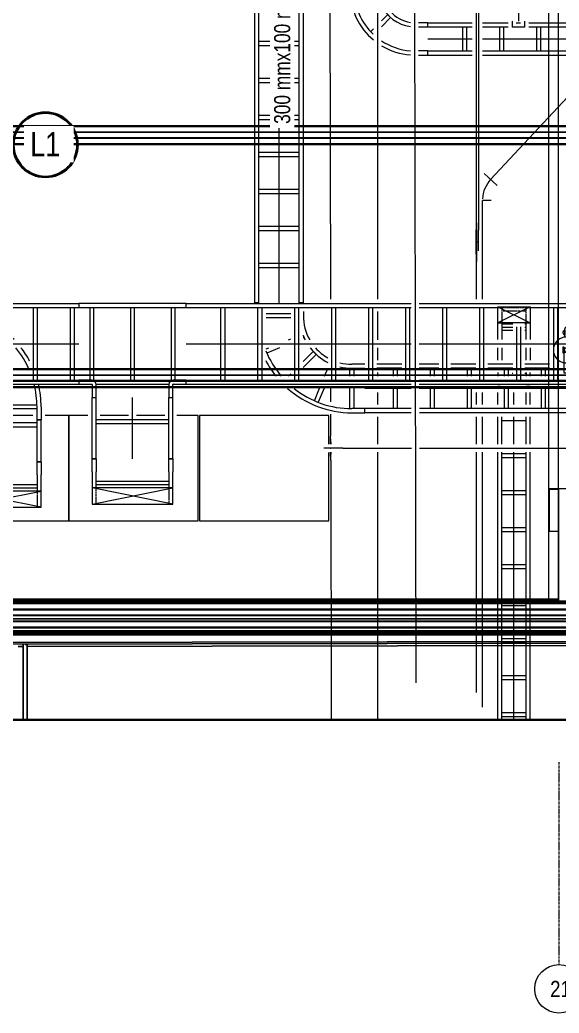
# Model space of a CAD drawing. Header units: centimetres. Extents: x -1906 to 5208, y -261 to 2955.
# Drawn here: x -1274 to -941, y 27 to 641 of the extents above; entities that cross this region are included whole.
import ezdxf

# ---------------------------------------------------------------- set-up
doc = ezdxf.new("R2010")
doc.units = ezdxf.units.CM
for name, pattern in [('_Overhead', [0.47625, 0.3175, -0.15875]), ('_Overhead_2_', [0.47625, 0.3175, -0.15875]), ('Grid Line', [2.2225, 1.27, -0.3175, 0.3175, -0.3175]), ('Hidden', [0.714375, 0.47625, -0.238125])]:
    doc.linetypes.add(name, pattern=pattern)
for name, color, linetype, lineweight in [('A-DETL-GENF', 7, 'Continuous', 18), ('A-DETL-HDLN', 7, 'Hidden', 18), ('A-DETL-MEDM', 7, 'Continuous', 35), ('A-FLOR', 7, 'Continuous', 18), ('A-WALL', 7, 'Continuous', 18), ('E-CABL-TRAY', 7, 'Continuous', 18), ('E-CABL-TRAY-CNTR', 7, 'Continuous', 18), ('E-CABL-TRAY-IDEN', 7, 'Continuous', 9), ('E-ELEC-EQPM', 7, 'Continuous', 18), ('E-LITE-EQPM', 7, 'Continuous', 18), ('E-LITE-EQPM-IDEN', 7, 'Continuous', 18), ('P-PIPE', 7, 'Continuous', 18), ('Q-SPCQ', 7, 'Continuous', 18), ('S-BEAM', 7, 'Continuous', 18), ('S-COLS', 7, 'Continuous', 18), ('S-GRID', 7, 'Continuous', 9), ('S-GRID-IDEN', 7, 'Continuous', 9)]:
    doc.layers.add(name, color=color, linetype=linetype, lineweight=lineweight)
doc.layers.add('E-CABL-TRAY-ANNO', color=7, linetype='Continuous', lineweight=18, true_color=0x007f00)
doc.styles.add('Arial', font='arial.ttf', dxfattribs={"width": 0.8, "height": 15})
doc.styles.add('Century Gothic', font='GOTHIC.TTF', dxfattribs={"width": 0.8, "height": 10})
doc.styles.add('Saira Condensed', font='SairaCondensed-Regular.ttf', dxfattribs={"height": 10})

# ---------------------------------------------------------------- blocks, each defined once
blk = doc.blocks.new('Costanera Perfil Z - Parametrizado - h_22cm-1722626-N01 - Planta trazado tuberias refrig exist_ - detalle 1')
at = {"layer": 'S-BEAM', "color": 254, "true_color": 0xcccccc}
for p, q in [((-5.84, 2399.57), (-5.84, 785.67)), ((-5.54, 2399.57), (-5.54, 785.67)), ((-5.5, 785.67), (-5.5, 2399.57)), ((-5.26, 2399.57), (-5.26, 785.67)), ((-2.01, 2399.57), (-2.01, 785.67)), ((-1.67, 2399.57), (-1.67, 785.67)), ((1.67, 2399.57), (1.67, 785.67)), ((2.01, 2399.57), (2.01, 785.67)), ((5.26, 2399.57), (5.26, 785.67)), ((5.5, 2399.57), (5.5, 785.67)), ((5.54, 2399.57), (5.54, 785.67)), ((5.84, 2399.57), (5.84, 785.67))]:
    blk.add_line(p, q, dxfattribs=at)
blk = doc.blocks.new('Costanera Perfil Z - Parametrizado - h_22cm-V6-N01 - Planta trazado tuberias refrig exist_ - detalle 1')
at = {"layer": 'S-BEAM', "color": 254, "true_color": 0xcccccc}
for p, q in [((-5.84, 2399.57), (-5.84, 785.67)), ((-5.54, 2399.57), (-5.54, 785.67)), ((-5.5, 785.67), (-5.5, 2399.57)), ((-5.26, 2399.57), (-5.26, 785.67)), ((1.67, 2399.57), (1.67, 785.67)), ((2.01, 2399.57), (2.01, 785.67)), ((-2.01, 1598.58), (-2.01, 1586.08)), ((-1.67, 1598.58), (-1.67, 1586.08)), ((5.26, 1598.58), (5.26, 1586.08)), ((5.5, 1598.58), (5.5, 1586.08)), ((5.54, 1598.58), (5.54, 1586.08)), ((5.84, 1598.58), (5.84, 1586.08)), ((-2.01, 1586.08), (-2.01, 792.31)), ((-1.67, 1586.08), (-1.67, 792.31)), ((5.26, 1586.08), (5.26, 792.31)), ((5.5, 1586.08), (5.5, 792.31)), ((5.54, 1586.08), (5.54, 792.31)), ((5.84, 1586.08), (5.84, 792.31))]:
    blk.add_line(p, q, dxfattribs=at)
blk = doc.blocks.new('Costanera Perfil Z - Parametrizado - h_22cm-1725872-N01 - Planta trazado tuberias refrig exist_ - detalle 1')
at = {"layer": 'S-BEAM', "color": 254, "true_color": 0xcccccc}
for p, q in [((-10.75, -2410.56), (-10.75, -776.69)), ((-10.75, -776.69), (-10.75, -2410.56)), ((-10.45, -776.69), (-10.45, -2410.56)), ((-10.45, -776.69), (-10.45, -2410.56)), ((-8.8, -776.69), (-8.8, -2410.56)), ((-8.8, -776.69), (-8.8, -2410.56)), ((8.8, -776.69), (8.8, -2409.93)), ((8.8, -776.69), (8.8, -2409.93)), ((10.45, -783.32), (10.45, -1577.09)), ((10.45, -783.32), (10.45, -1577.09)), ((10.75, -783.32), (10.75, -1577.09)), ((10.75, -783.32), (10.75, -1577.09)), ((10.45, -1577.09), (10.45, -1582.99)), ((10.45, -1577.09), (10.45, -1582.99)), ((10.45, -1582.99), (10.45, -1583.38)), ((10.45, -1582.99), (10.45, -1583.38)), ((10.75, -1577.09), (10.75, -1582.99)), ((10.75, -1577.09), (10.75, -1582.99)), ((10.75, -1582.99), (10.75, -1583.38)), ((10.75, -1582.99), (10.75, -1583.38))]:
    blk.add_line(p, q, dxfattribs=at)
blk = doc.blocks.new('Costanera Perfil Z - Parametrizado - h_22cm-1725829-N01 - Planta trazado tuberias refrig exist_ - detalle 1')
at = {"layer": 'S-BEAM', "color": 254, "true_color": 0xcccccc}
for p, q in [((-10.75, -2411.39), (-10.75, -775.86)), ((-10.75, -775.86), (-10.75, -2411.39)), ((-10.45, -775.86), (-10.45, -2409.73)), ((-10.45, -775.86), (-10.45, -2409.73)), ((-8.8, -775.86), (-8.8, -2409.73)), ((-8.8, -775.86), (-8.8, -2409.73)), ((8.8, -775.86), (8.8, -2389.56)), ((8.8, -775.86), (8.8, -2389.56)), ((10.45, -782.5), (10.45, -1576.26)), ((10.45, -782.5), (10.45, -1576.26)), ((10.75, -782.5), (10.75, -1576.26)), ((10.75, -782.5), (10.75, -1576.26)), ((10.45, -1576.26), (10.45, -1582.16)), ((10.45, -1576.26), (10.45, -1582.16)), ((10.75, -1576.26), (10.75, -1582.16)), ((10.75, -1576.26), (10.75, -1582.16)), ((10.45, -1582.16), (10.45, -1582.55)), ((10.45, -1582.16), (10.45, -1582.55)), ((10.75, -1582.16), (10.75, -1582.55)), ((10.75, -1582.16), (10.75, -1582.55))]:
    blk.add_line(p, q, dxfattribs=at)
blk = doc.blocks.new('Costanera Perfil Z - Parametrizado - h_22cm-1725795-N01 - Planta trazado tuberias refrig exist_ - detalle 1')
at = {"layer": 'S-BEAM', "color": 254, "true_color": 0xcccccc}
for p, q in [((-10.75, -2410.98), (-10.75, -776.28)), ((-10.75, -776.28), (-10.75, -2410.98)), ((-10.45, -776.28), (-10.45, -2410.98)), ((-10.45, -776.28), (-10.45, -2410.98)), ((-8.8, -776.28), (-8.8, -2410.15)), ((-8.8, -776.28), (-8.8, -2410.15)), ((8.8, -776.28), (8.8, -2389.97)), ((8.8, -776.28), (8.8, -2389.97)), ((10.45, -782.91), (10.45, -1576.68)), ((10.45, -782.91), (10.45, -1576.68)), ((10.75, -782.91), (10.75, -1576.68)), ((10.75, -782.91), (10.75, -1576.68)), ((10.45, -1576.68), (10.45, -1582.57)), ((10.45, -1576.68), (10.45, -1582.57)), ((10.75, -1576.68), (10.75, -1582.57)), ((10.75, -1576.68), (10.75, -1582.57)), ((10.45, -1582.57), (10.45, -1582.97)), ((10.45, -1582.57), (10.45, -1582.97)), ((10.75, -1582.57), (10.75, -1582.97)), ((10.75, -1582.57), (10.75, -1582.97))]:
    blk.add_line(p, q, dxfattribs=at)
blk = doc.blocks.new('Costanera Perfil Z - Parametrizado - h_22cm-1726051-N01 - Planta trazado tuberias refrig exist_ - detalle 1')
at = {"layer": 'S-BEAM', "color": 254, "true_color": 0xcccccc}
for p, q in [((-10.75, -836.16), (-10.75, 798.54)), ((-10.75, 798.54), (-10.75, -836.16)), ((-10.45, 798.54), (-10.45, -836.16)), ((-10.45, 798.54), (-10.45, -836.16)), ((-8.8, 798.54), (-8.8, -835.34)), ((-8.8, 798.54), (-8.8, -835.34)), ((8.8, 798.54), (8.8, -28.38)), ((8.8, 798.54), (8.8, -28.38)), ((10.45, 791.9), (10.45, -1.87)), ((10.45, 791.9), (10.45, -1.87)), ((10.75, 791.9), (10.75, -1.87)), ((10.75, 791.9), (10.75, -1.87)), ((10.45, -1.87), (10.45, -7.76)), ((10.45, -1.87), (10.45, -7.76)), ((10.75, -1.87), (10.75, -7.76)), ((10.75, -1.87), (10.75, -7.76)), ((10.45, -7.76), (10.45, -8.16)), ((10.45, -7.76), (10.45, -8.16)), ((10.75, -7.76), (10.75, -8.16)), ((10.75, -7.76), (10.75, -8.16))]:
    blk.add_line(p, q, dxfattribs=at)
blk = doc.blocks.new('Costanera Perfil Z - Parametrizado - h_22cm-V14-N01 - Planta trazado tuberias refrig exist_ - detalle 1')
at = {"layer": 'S-BEAM', "color": 254, "true_color": 0xcccccc}
for p, q in [((-10.75, -836.16), (-10.75, 798.54)), ((-10.75, 798.54), (-10.75, -836.16)), ((-10.45, 798.54), (-10.45, -836.16)), ((-10.45, 798.54), (-10.45, -836.16)), ((-8.8, 798.54), (-8.8, -835.34)), ((-8.8, 798.54), (-8.8, -835.34)), ((8.8, 798.54), (8.8, -28.38)), ((8.8, 798.54), (8.8, -28.38)), ((10.45, 791.9), (10.45, -1.87)), ((10.45, 791.9), (10.45, -1.87)), ((10.75, 791.9), (10.75, -1.87)), ((10.75, 791.9), (10.75, -1.87)), ((10.45, -1.87), (10.45, -7.76)), ((10.45, -1.87), (10.45, -7.76)), ((10.75, -1.87), (10.75, -7.76)), ((10.75, -1.87), (10.75, -7.76)), ((10.45, -7.76), (10.45, -8.16)), ((10.45, -7.76), (10.45, -8.16)), ((10.75, -7.76), (10.75, -8.16)), ((10.75, -7.76), (10.75, -8.16))]:
    blk.add_line(p, q, dxfattribs=at)
blk = doc.blocks.new('Costanera Perfil Z - Parametrizado - h_22cm-V15-N01 - Planta trazado tuberias refrig exist_ - detalle 1')
at = {"layer": 'S-BEAM', "color": 254, "true_color": 0xcccccc}
for p, q in [((-10.75, -833.71), (-10.75, 798.54)), ((-10.75, 798.54), (-10.75, -836.16)), ((-10.45, 798.54), (-10.45, -833.71)), ((-10.45, 798.54), (-10.45, -836.16)), ((-8.8, 798.54), (-8.8, -833.73)), ((-8.8, 798.54), (-8.8, -833.73)), ((8.8, 798.54), (8.8, -28.38)), ((8.8, 798.54), (8.8, -28.38)), ((10.45, 791.9), (10.45, -1.87)), ((10.75, 791.9), (10.75, -1.87)), ((10.45, 548.84), (10.45, -1.87)), ((10.75, 548.84), (10.75, -1.87)), ((10.45, -1.87), (10.45, -7.76)), ((10.45, -1.87), (10.45, -7.76)), ((10.75, -1.87), (10.75, -7.76)), ((10.75, -1.87), (10.75, -7.76)), ((10.45, -7.76), (10.45, -8.16)), ((10.45, -7.76), (10.45, -8.16)), ((10.75, -7.76), (10.75, -8.16)), ((10.75, -7.76), (10.75, -8.16))]:
    blk.add_line(p, q, dxfattribs=at)
blk = doc.blocks.new('PQ_RVR_EST-01_ZZ_ZZ_MO_T_A_rvt-1-N01 - Planta trazado tuberias refrig exist_ - detalle 1')
at = {"layer": 'S-BEAM', "color": 254, "true_color": 0xcccccc}
for p, q in [((-947.18, 718.7), (-947.18, 575.34)), ((-947.18, 718.7), (-947.18, 575.34)), ((-941.28, 718.7), (-941.28, 575.34)), ((-947.18, 714.87), (-947.18, 575.34)), ((-947.18, 714.87), (-947.18, 575.34)), ((-941.28, 714.87), (-941.28, 575.34)), ((-947.18, 575.34), (-947.18, 570.85)), ((-947.18, 575.34), (-947.18, 571.51)), ((-947.18, 575.34), (-947.18, 571.51)), ((-947.18, 575.34), (-947.18, 570.95)), ((-947.18, 571.51), (-947.18, 571.16)), ((-947.18, 571.51), (-947.18, 571.16)), ((-947.18, 571.16), (-947.18, 567.83)), ((-947.18, 571.16), (-947.18, 567.83)), ((-947.18, 570.95), (-947.18, 567.83)), ((-947.18, 570.85), (-947.18, 567.83)), ((-941.28, 575.34), (-941.28, 571.51)), ((-941.28, 575.34), (-941.28, 570.95)), ((-941.28, 571.51), (-941.28, 571.16)), ((-941.28, 571.16), (-941.28, 567.83)), ((-941.28, 570.95), (-941.28, 567.83)), ((-947.18, 567.83), (-947.18, 567.48)), ((-947.18, 567.83), (-947.18, 567.48)), ((-947.18, 567.83), (-947.18, 567.48)), ((-947.18, 567.83), (-947.18, 567.48)), ((-947.18, 567.48), (-947.18, 425.22)), ((-947.18, 567.48), (-947.18, 563.66)), ((-947.18, 567.48), (-947.18, 563.66)), ((-947.18, 567.48), (-947.18, 425.22)), ((-941.28, 567.83), (-941.28, 567.48)), ((-941.28, 567.83), (-941.28, 567.48)), ((-941.28, 567.48), (-941.28, 563.66)), ((-941.28, 567.48), (-941.28, 425.22)), ((-947.18, 563.66), (-947.18, 425.22)), ((-947.18, 563.66), (-947.18, 425.22)), ((-941.28, 563.66), (-941.28, 425.22)), ((-947.18, 425.22), (-947.18, 420.79)), ((-947.18, 425.22), (-947.18, 421.39)), ((-947.18, 425.22), (-947.18, 421.39)), ((-947.18, 425.22), (-947.18, 420.89)), ((-941.28, 425.22), (-941.28, 421.39)), ((-941.28, 425.22), (-941.28, 420.89)), ((-947.18, 421.39), (-947.18, 421.04)), ((-947.18, 421.39), (-947.18, 421.04)), ((-947.18, 421.04), (-947.18, 417.71)), ((-947.18, 421.04), (-947.18, 417.71)), ((-947.18, 420.89), (-947.18, 417.71)), ((-947.18, 420.79), (-947.18, 417.71)), ((-947.18, 417.71), (-947.18, 417.36)), ((-947.18, 417.71), (-947.18, 417.36)), ((-947.18, 417.71), (-947.18, 417.36)), ((-947.18, 417.71), (-947.18, 417.36)), ((-947.18, 417.36), (-947.18, 281.82)), ((-947.18, 417.36), (-947.18, 413.54)), ((-947.18, 417.36), (-947.18, 413.54)), ((-947.18, 417.36), (-947.18, 281.82)), ((-941.28, 421.39), (-941.28, 421.04)), ((-941.28, 421.04), (-941.28, 417.71)), ((-941.28, 420.89), (-941.28, 417.71)), ((-941.28, 417.71), (-941.28, 417.36)), ((-941.28, 417.71), (-941.28, 417.36)), ((-941.28, 417.36), (-941.28, 413.54)), ((-941.28, 417.36), (-941.28, 281.82)), ((-947.18, 413.54), (-947.18, 281.82)), ((-947.18, 413.54), (-947.18, 281.82)), ((-941.28, 413.54), (-941.28, 281.82)), ((-947.18, 281.82), (-934.68, 281.82)), ((-941.28, 281.82), (-947.18, 281.82)), ((-947.18, 281.82), (-941.28, 281.82)), ((-946.78, 281.82), (-947.18, 281.82)), ((-941.28, 281.82), (-946.78, 281.82)), ((-940.89, 281.82), (-941.28, 281.82))]:
    blk.add_line(p, q, dxfattribs=at)
at = {"layer": 'S-COLS', "color": 253, "true_color": 0xaaaaaa}
for p, q in [((-946.78, 351.2), (-934.68, 351.2)), ((-946.78, 350.61), (-946.78, 351.2)), ((-946.78, 350.61), (-946.78, 324.91)), ((-940.89, 350.61), (-946.78, 350.61)), ((-940.89, 281.82), (-940.89, 350.61)), ((-946.78, 324.91), (-941.28, 324.91)), ((-941.28, 324.91), (-940.89, 324.91)), ((-946.78, 281.82), (-941.28, 281.82)), ((-946.78, 281.82), (-940.89, 281.82)), ((-946.78, 281.24), (-946.78, 281.82)), ((-934.28, 281.24), (-946.78, 281.24)), ((-941.28, 281.82), (-940.89, 281.82))]:
    blk.add_line(p, q, dxfattribs=at)
at = {"layer": 'S-BEAM', "color": 254, "linetype": '_Overhead', "lineweight": 18, "true_color": 0xd4d4d4}
for name, p, rotation in [('Costanera Perfil Z - Parametrizado - h_22cm-V6-N01 - Planta trazado tuberias refrig exist_ - detalle 1', (-2533.25, 569.5), 269.9999999999998), ('Costanera Perfil Z - Parametrizado - h_22cm-V6-N01 - Planta trazado tuberias refrig exist_ - detalle 1', (-2533.25, 419.38), 269.9999999999998), ('Costanera Perfil Z - Parametrizado - h_22cm-1725872-N01 - Planta trazado tuberias refrig exist_ - detalle 1', (-2524.27, 272.34), 90.00000000000001), ('Costanera Perfil Z - Parametrizado - h_22cm-1725829-N01 - Planta trazado tuberias refrig exist_ - detalle 1', (-2523.44, 272.08), 90.00000000000001), ('Costanera Perfil Z - Parametrizado - h_22cm-1725795-N01 - Planta trazado tuberias refrig exist_ - detalle 1', (-2523.85, 271.54), 90.00000000000001), ('Costanera Perfil Z - Parametrizado - h_22cm-1726051-N01 - Planta trazado tuberias refrig exist_ - detalle 1', (-949.04, 271.54), 90.00000000000001), ('Costanera Perfil Z - Parametrizado - h_22cm-V14-N01 - Planta trazado tuberias refrig exist_ - detalle 1', (-949.04, 271.54), 90.00000000000001), ('Costanera Perfil Z - Parametrizado - h_22cm-V15-N01 - Planta trazado tuberias refrig exist_ - detalle 1', (-949.04, 271.54), 90.00000000000001), ('Costanera Perfil Z - Parametrizado - h_22cm-1722626-N01 - Planta trazado tuberias refrig exist_ - detalle 1', (-2533.25, 270.93), 269.9999999999998)]:
    blk.add_blockref(name, p, dxfattribs=dict(at, rotation=rotation))
blk = doc.blocks.new('PQ_RVR_ARQ-01_ZZ_ZZ_MO_T_A_rvt-1-N01 - Planta trazado tuberias refrig exist_ - detalle 1')
at = {"layer": 'A-FLOR', "color": 254, "linetype": '_Overhead_2_', "true_color": 0xd4d4d4}
for p, q in [((-233.39, 270.77), (-1747.58, 270.77)), ((-1747.58, 270.77), (-133.89, 270.77))]:
    blk.add_line(p, q, dxfattribs=at)
at = {"layer": 'A-WALL', "color": 253, "lineweight": 25, "true_color": 0xaaaaaa}
for p, q in [((-112.54, 258.33), (-1747.58, 255.23)), ((-1275.12, 253.63), (-1272.06, 253.64)), ((-1272.06, 254.89), (-1272.06, 208.34)), ((-1270.81, 254.89), (-1269.56, 254.89)), ((-1269.56, 253.64), (-462.97, 255.17)), ((-1269.56, 208.34), (-1269.56, 254.89))]:
    blk.add_line(p, q, dxfattribs=at)
at = {"layer": 'A-WALL', "color": 253, "true_color": 0xaaaaaa}
for p, q in [((-1747.58, 254.48), (-111.79, 257.58)), ((-111.29, 257.09), (-1747.58, 253.98))]:
    blk.add_line(p, q, dxfattribs=at)
blk = doc.blocks.new('Fire_Safety-Nystrom-ABC_Dry_Chemical_Portable_Fire_Extinguisher - EX-3002-1735516-N01 - Planta trazado tuberias refrig exist_ - detalle 1')
at = {"layer": 'Q-SPCQ', "color": 253, "true_color": 0xaaaaaa}
for p, q in [((-937.23, 444.87), (-937.23, 449.95)), ((-937.23, 449.31), (-937.23, 446.02)), ((-935.33, 449.95), (-935.33, 444.87)), ((-935.33, 446.02), (-935.33, 449.3)), ((-935.33, 444.87), (-937.23, 444.87)), ((-937.55, 438.67), (-938.36, 438.67)), ((-938.36, 438.67), (-938.36, 435.08)), ((-937.55, 435.08), (-937.55, 438.67)), ((-937.55, 438.14), (-935.01, 438.14)), ((-937.55, 429.09), (-937.55, 438.14)), ((-935.01, 438.14), (-935.01, 429.02)), ((-938.36, 435.08), (-937.55, 435.08)), ((-937.55, 435.6), (-935.01, 435.6)), ((-937.55, 428.87), (-935.01, 428.87)), ((-937.55, 425.22), (-937.55, 428.87)), ((-937.55, 422.52), (-937.55, 425.22)), ((-935.01, 428.87), (-935.01, 425.22)), ((-935.01, 425.22), (-935.01, 422.52)), ((-935.01, 422.52), (-937.55, 422.52))]:
    blk.add_line(p, q, dxfattribs=at)
for centre, radius, start, end in [((-936.28, 449.95), 0.954, 165, 180), ((-936.28, 449.95), 0.954, 135, 165), ((-936.28, 449.95), 0.954, 120, 135), ((-936.28, 449.95), 0.954, 90, 120), ((-936.28, 449.95), 0.954, 75, 90), ((-936.28, 449.95), 0.954, 60, 75), ((-936.28, 449.95), 0.954, 45, 60), ((-936.28, 449.95), 0.954, 30, 45), ((-936.28, 449.95), 0.954, 0, 30), ((-936.28, 436.87), 8, 129.0528, 150), ((-936.28, 436.87), 8, 122.62495, 129.0528), ((-936.28, 436.87), 8, 120, 122.62495), ((-936.28, 436.87), 8, 105, 120), ((-936.28, 436.87), 8, 90, 105), ((-936.28, 436.87), 8, 78.37227, 90), ((-936.28, 436.87), 8, 281.62773, 78.37227), ((-936.28, 436.87), 8, 165, 180), ((-936.28, 436.87), 8, 180, 195), ((-936.28, 436.87), 8, 150, 165), ((-936.28, 436.87), 1.27, 90, 210), ((-936.28, 436.87), 1.27, 210, 270), ((-936.28, 436.87), 1.27, 30, 90), ((-936.28, 436.87), 1.27, 270, 330), ((-936.28, 436.87), 1.27, 330, 30), ((-936.28, 436.87), 8, 195, 210), ((-936.28, 436.87), 8, 210, 230.9472), ((-936.28, 436.87), 8, 230.9472, 237.37505), ((-936.28, 436.87), 8, 237.37505, 240), ((-936.28, 436.87), 8, 240, 255), ((-936.28, 436.87), 8, 255, 270), ((-936.28, 436.87), 8, 270, 281.62773)]:
    blk.add_arc(centre, radius, start, end, dxfattribs=at)
for points, knots in [([(-938.17, 447.88), (-938.17, 447.92), (-938.14, 448.14), (-938.04, 448.42), (-937.91, 448.64), (-937.87, 448.71)], [0.5555556, 0.5555556, 0.5555556, 0.5555556, 0.5833333, 0.7222222, 0.7777778, 0.7777778, 0.7777778, 0.7777778]), ([(-937.87, 448.71), (-937.81, 448.8), (-937.63, 449.03), (-937.4, 449.21), (-937.23, 449.31)], [0.7777778, 0.7777778, 0.7777778, 0.7777778, 0.8611111, 1, 1, 1, 1]), ([(-934.67, 448.68), (-934.6, 448.56), (-934.47, 448.31), (-934.36, 447.85), (-934.38, 447.33), (-934.52, 446.91), (-934.64, 446.7), (-934.67, 446.64)], [0.2290218, 0.2290218, 0.2290218, 0.2290218, 0.3333333, 0.4444444, 0.5833333, 0.7222222, 0.7709782, 0.7709782, 0.7709782, 0.7709782]), ([(-934.69, 446.62), (-934.75, 446.53), (-934.93, 446.3), (-935.16, 446.12), (-935.33, 446.02)], [0.7777778, 0.7777778, 0.7777778, 0.7777778, 0.8611111, 1, 1, 1, 1])]:
    blk.add_open_spline(points, degree=3, knots=knots, dxfattribs=at)
for points in [[(-935.33, 449.3), (-935.2, 449.23), (-934.96, 449.05), (-934.77, 448.83), (-934.69, 448.7)], [(-938.07, 447.01), (-938.12, 447.15), (-938.19, 447.44), (-938.19, 447.74), (-938.17, 447.88)], [(-937.59, 446.28), (-937.7, 446.38), (-937.89, 446.61), (-938.02, 446.87), (-938.07, 447.01)], [(-937.23, 446.02), (-937.36, 446.09), (-937.48, 446.18), (-937.59, 446.28)]]:
    blk.add_open_spline(points, degree=3, dxfattribs=at)
blk = doc.blocks.new('EPC_Codo 90_ - Codo 90_-V38-N01 - Planta trazado tuberias refrig exist_ - detalle 1')
at = {"layer": 'E-CABL-TRAY'}
for p, q in [((-7.46, 38), (-10, 38)), ((-10, 38), (-10, 32.19)), ((-7.46, 32.2), (-7.46, 38)), ((10, 38), (7.46, 38)), ((7.46, 38), (7.46, 32.23)), ((10, 32.24), (10, 38)), ((-14.96, 13.16), (-13.16, 14.96)), ((-11.1, 9.31), (-14.96, 13.16)), ((-13.16, 14.96), (-7.51, 9.31)), ((-38, 9.31), (-38, 10)), ((-38, 10), (-30, 10)), ((-31.27, -7.46), (-31.27, 4.31)), ((-28.73, 4.31), (-28.73, -7.35)), ((-4.51, 2.71), (-6.1, 4.31)), ((-38, -10), (-38, -7.46)), ((-38, -7.46), (-30, -7.46)), ((-30, -10), (-38, -10))]:
    blk.add_line(p, q, dxfattribs=at)
for radius, start, end in [(20, 270, 351.88684), (22.54, 292.74364, 352.81589), (37.46, 326.33002, 355.74396), (40, 328.78665, 356.02252), (40, 270, 320.03239), (37.46, 270, 316.50398)]:
    blk.add_arc((-30, 30), radius, start, end, dxfattribs=at)
blk = doc.blocks.new('EPC_Codo 90_ - Codo 90_-1025867-N01 - Planta trazado tuberias refrig exist_ - detalle 1')
at = {"layer": 'E-CABL-TRAY'}
for p, q in [((-15, 52.99), (-15, 45)), ((-12.46, 45), (-12.46, 52.99)), ((15, 53), (12.46, 53)), ((12.46, 53), (12.46, 45)), ((15, 45), (15, 53)), ((-12.46, 46.27), (-7.65, 46.27)), ((-12.46, 43.73), (-12.46, 45)), ((-7.65, 43.73), (-12.46, 43.73)), ((-0.11, 46.27), (12.46, 46.27)), ((12.37, 43.73), (-0.11, 43.73)), ((-7.65, 28.16), (-12.42, 30.13)), ((-0.11, 27.78), (8.43, 24.24)), ((7.54, 21.86), (-0.11, 25.03)), ((-22.89, 21.09), (-21.09, 22.89)), ((-16.61, 14.81), (-22.89, 21.09)), ((-21.09, 22.89), (-13.02, 14.81)), ((-47.57, 15), (-45, 15)), ((-32.85, 14.81), (-31.37, 15.42)), ((-31.37, 15.42), (-31.12, 14.81)), ((-46.27, -8.05), (-46.27, 7.27)), ((-43.73, 7.27), (-43.73, -8.05)), ((-30.11, 5.74), (-30.75, 7.27)), ((-7.65, 5.86), (-9.07, 7.27)), ((-25.11, 0.31), (-21.86, -7.54)), ((-24.4, -8.05), (-25.11, -6.33))]:
    blk.add_line(p, q, dxfattribs=at)
for radius, start, end in [(30, 345.79915, 0), (32.54, 346.94273, 360), (60, 318.47282, 360), (57.46, 321.52613, 0), (30, 311.7198, 330.15047), (32.54, 307.87818, 332.66794), (30, 270, 299.89034), (32.54, 291.73554, 297.36969), (57.46, 292.31392, 310.55927), (60, 297.59476, 308.58826)]:
    blk.add_arc((-45, 45), radius, start, end, dxfattribs=at)
blk = doc.blocks.new('EPC_Derivación_T_ - Derivación_T_-1464055-N01 - Planta trazado tuberias refrig exist_ - detalle 1')
at = {"layer": 'E-CABL-TRAY'}
for p, q in [((33.1, 25), (-33.1, 25)), ((-33.1, 25), (-33.1, 22.46)), ((33.1, 22.46), (33.1, 25)), ((-33.1, 22.46), (33.1, 22.46)), ((-26.37, 22.46), (-26.37, -22.46)), ((-23.83, -22.46), (-23.83, 22.46)), ((-1.27, 22.46), (-1.27, -22.46)), ((1.27, -22.46), (1.27, 22.46)), ((23.83, 22.46), (23.83, -22.46)), ((26.37, -22.46), (26.37, 22.46)), ((-25.1, -22.46), (-33.1, -22.46)), ((-33.1, -22.46), (-33.1, -25)), ((-25.1, -22.46), (-23.83, -22.46)), ((-25.1, -22.46), (25.1, -22.46)), ((-1.27, -22.46), (1.27, -22.46)), ((23.83, -22.46), (25.1, -22.46)), ((33.1, -22.46), (25.1, -22.46)), ((33.1, -25), (33.1, -22.46)), ((-33.1, -25), (-25.1, -25)), ((-25, -25.1), (-25, -33.1)), ((-22.46, -25), (22.46, -25)), ((-22.46, -33.1), (-22.46, -25.1)), ((22.46, -25.1), (22.46, -33.1)), ((25, -33.1), (25, -25.1)), ((25.1, -25), (33.1, -25)), ((-25, -33.1), (-22.46, -33.1)), ((22.46, -33.1), (25, -33.1))]:
    blk.add_line(p, q, dxfattribs=at)
for centre, radius, start, end in [((-25.1, -25.1), 2.64, 360, 90), ((-25.1, -25.1), 2.64, 46.08541, 60.7236), ((-25.1, -25.1), 2.64, 31.44721, 39.1951), ((-25.1, -25.1), 2.64, 16.80901, 24.14177), ((25.1, -25.1), 2.64, 90, 180), ((25.1, -25.1), 2.64, 155.85823, 163.19099), ((25.1, -25.1), 2.64, 140.8049, 148.55279), ((25.1, -25.1), 2.64, 119.2764, 133.91459), ((-25.1, -25.1), 0.1, 0, 90), ((-25.1, -25.1), 2.64, 2.17081, 9.17396), ((-25.1, -25.1), 2.64, 1.08541, 2.17081), ((25.1, -25.1), 2.64, 170.82604, 177.82919), ((25.1, -25.1), 2.64, 177.82919, 178.91459), ((25.1, -25.1), 0.1, 90, 180)]:
    blk.add_arc(centre, radius, start, end, dxfattribs=at)
blk = doc.blocks.new('RVR-PQ-Caja para elemento elect - 650x800x2100-V57-N01 - Planta trazado tuberias refrig exist_ - detalle 1')
at = {"layer": 'E-ELEC-EQPM'}
for p, q in [((-28.12, 0), (-40, 0)), ((-40, 0), (-40, -65)), ((-3.12, 0), (-20.58, 0)), ((19.34, 0), (1.88, 0)), ((40, 0), (26.88, 0)), ((40, -65), (40, 0)), ((-40, -65), (40, -65))]:
    blk.add_line(p, q, dxfattribs=at)
blk = doc.blocks.new('RVR-PQ-Caja para elemento elect - 650x800x2100-V58-N01 - Planta trazado tuberias refrig exist_ - detalle 1')
at = {"layer": 'E-ELEC-EQPM'}
for p, q in [((40, 65), (-40, 65)), ((-40, 65), (-40, 0)), ((40, 0), (40, 65)), ((-40, 0), (-25.4, 0)), ((-17.86, 0), (22.06, 0)), ((29.6, 0), (40, 0))]:
    blk.add_line(p, q, dxfattribs=at)
blk = doc.blocks.new('RVR-PQ-Caja para elemento elect - 650x800x2100-V59-N01 - Planta trazado tuberias refrig exist_ - detalle 1')
at = {"layer": 'E-ELEC-EQPM'}
for p, q in [((40, 0), (-40, 0)), ((-40, 0), (-40, -65)), ((40, -17.75), (40, 0)), ((40, -65), (40, -22.75)), ((-40, -65), (40, -65))]:
    blk.add_line(p, q, dxfattribs=at)
blk = doc.blocks.new('Lighting-Pendant-Vibia-NOTRH-5662 - Standard-V60-N01 - Planta trazado tuberias refrig exist_ - detalle 1')
at = {"layer": 'E-LITE-EQPM', "color": 30, "lineweight": 35, "true_color": 0xff8000}
for radius, start, end in [(20, 0, 180), (19.7, 0, 180), (7.28, 0, 180), (4.5, 0, 180), (4.5, 0, 180), (20, 180, 0), (19.7, 180, 0), (7.28, 180, 0), (4.5, 180, 0), (4.5, 180, 0)]:
    blk.add_arc((0, 0), radius, start, end, dxfattribs=at)
blk = doc.blocks.new('EPC_Curva 90_ Interior - Curva 90_ Interior-1467902-N01 - Planta trazado tuberias refrig exist_ - detalle 1')
at = {"layer": 'A-DETL-HDLN'}
for p, q in [((-978.64, 453.61), (-978.64, 460.64)), ((-976.1, 463.18), (-976.1, 453.61)), ((-976.1, 461.07), (-961.18, 461.07)), ((-961.18, 453.61), (-961.18, 463.18)), ((-958.64, 460.64), (-958.64, 453.61)), ((-978.64, 453.61), (-976.1, 453.61)), ((-961.18, 453.61), (-958.64, 453.61))]:
    blk.add_line(p, q, dxfattribs=at)
at = {"layer": 'E-CABL-TRAY'}
for p, q in [((-978.64, 443.26), (-978.64, 453.61)), ((-976.1, 453.61), (-976.1, 443.26)), ((-969.42, 452.79), (-976.1, 452.79)), ((-976.1, 450.99), (-969.42, 450.99)), ((-976.1, 449.2), (-969.42, 449.2)), ((-961.18, 452.79), (-961.88, 452.79)), ((-961.88, 450.99), (-961.18, 450.99)), ((-961.88, 449.2), (-961.18, 449.2)), ((-961.18, 443.26), (-961.18, 453.61)), ((-958.64, 453.61), (-958.64, 443.26)), ((-978.64, 430.59), (-978.64, 438.25)), ((-976.1, 438.25), (-976.1, 430.59)), ((-961.18, 430.59), (-961.18, 438.25)), ((-958.64, 438.25), (-958.64, 430.59)), ((-978.64, 423.03), (-978.64, 420.72)), ((-969.42, 422.34), (-969.68, 422.34)), ((-961.18, 422.34), (-961.88, 422.34)), ((-961.18, 423.03), (-961.18, 420.72)), ((-958.64, 420.72), (-958.64, 423.03))]:
    blk.add_line(p, q, dxfattribs=at)
blk = doc.blocks.new('EPC_Curva 90_ Exterior - Curva 90_ Exterior-V64-N01 - Planta trazado tuberias refrig exist_ - detalle 1')
at = {"layer": 'A-DETL-HDLN'}
for p, q in [((-1310.97, 349.61), (-1310.97, 339.68)), ((-1308.43, 339.68), (-1308.43, 349.61)), ((-1263.51, 349.61), (-1263.51, 339.68)), ((-1260.97, 339.68), (-1260.97, 349.61)), ((-1310.97, 339.68), (-1308.43, 339.68)), ((-1263.51, 339.68), (-1260.97, 339.68))]:
    blk.add_line(p, q, dxfattribs=at)
at = {"layer": 'E-CABL-TRAY'}
for p, q in [((-1310.97, 359.68), (-1310.97, 367.68)), ((-1310.97, 367.68), (-1308.43, 367.68)), ((-1308.43, 367.68), (-1308.43, 359.68)), ((-1263.51, 359.68), (-1263.51, 367.68)), ((-1263.51, 367.68), (-1260.97, 367.68)), ((-1260.97, 367.68), (-1260.97, 359.68)), ((-1310.97, 359.68), (-1310.97, 349.62)), ((-1308.43, 349.62), (-1308.43, 359.68)), ((-1263.51, 359.68), (-1263.51, 349.62)), ((-1260.97, 349.62), (-1260.97, 359.68)), ((-1263.51, 353.51), (-1308.43, 353.51)), ((-1308.43, 351.71), (-1263.51, 351.71)), ((-1308.43, 349.91), (-1263.51, 349.91))]:
    blk.add_line(p, q, dxfattribs=at)
blk = doc.blocks.new('EPC_Codo 90_ - Codo 90_-1463892-N01 - Planta trazado tuberias refrig exist_ - detalle 1')
at = {"layer": 'A-DETL-HDLN'}
for p, q in [((-21, 36.27), (-20.96, 36.27)), ((-20.96, 33.73), (-21, 33.73)), ((-21, 22.79), (-20.96, 22.76)), ((-20.96, 19.16), (-21, 19.2)), ((-20.93, -20.71), (-20.97, -20.72)), ((-20.96, -23.34), (-20.93, -23.33))]:
    blk.add_line(p, q, dxfattribs=at)
at = {"layer": 'E-CABL-TRAY'}
for p, q in [((-22.46, 43), (-25, 43)), ((-25, 43), (-25, 35)), ((-22.46, 35), (-22.46, 43)), ((25, 43), (22.46, 43)), ((22.46, 43), (22.46, 35)), ((25, 35), (25, 43)), ((-22.46, 36.27), (-21, 36.27)), ((-22.46, 33.73), (-22.46, 35)), ((-21, 33.73), (-22.46, 33.73)), ((-15.96, 36.27), (1.5, 36.27)), ((1.5, 33.73), (-15.96, 33.73)), ((6.5, 36.27), (22.46, 36.27)), ((22.37, 33.73), (6.5, 33.73)), ((-43, 22.46), (-43, 25)), ((-43, 25), (-35, 25)), ((-27.03, 25.23), (-25.23, 27.03)), ((-21, 19.2), (-27.03, 25.23)), ((-25.23, 27.03), (-21, 22.8)), ((-35, 22.46), (-43, 22.46)), ((-36.27, -22.46), (-36.27, 22.46)), ((-35, 22.46), (-33.73, 22.46)), ((-33.73, 22.46), (-33.73, -22.37)), ((-15.96, 17.76), (-3.29, 5.08)), ((-6.88, 5.08), (-15.96, 14.16)), ((1.5, -3.3), (0.66, -2.46)), ((-43, -25), (-43, -22.46)), ((-43, -22.46), (-35, -22.46)), ((-35, -25), (-43, -25))]:
    blk.add_line(p, q, dxfattribs=at)
for radius, start, end in [(12.54, 270, 360), (10, 270, 0), (57.46, 352.93879, 0), (60, 353.23771, 360), (57.46, 328.57788, 345.26124), (60, 330.01799, 345.89238), (57.46, 316.3735, 319.30395), (60, 313.89395, 321.28075), (57.46, 293.08914, 309.50251), (60, 298.13612, 307.57623), (57.46, 270, 284.12862), (60, 270, 283.52331)]:
    blk.add_arc((-35, 35), radius, start, end, dxfattribs=at)
blk = doc.blocks.new('M_Break Line - M_Break Line-V68-N01 - Planta trazado tuberias refrig exist_ - detalle 1')
at = {"layer": 'A-DETL-MEDM'}
blk.add_line((3.81, 0), (834.42, 0), dxfattribs=at)
blk = doc.blocks.new('Grid - 3mm-1647199-N01 - Planta trazado tuberias refrig exist_ - detalle 1')
at = {"layer": 'S-GRID-IDEN', "color": 253, "true_color": 0xaaaaaa}
blk.add_circle((0, 0), 0.3, dxfattribs=at)

msp = doc.modelspace()

# ---------------------------------------------------------------- linework, layer by layer
at = {"layer": 'A-DETL-HDLN'}
msp.add_line((-978.64, 463.14), (-958.65, 463.14), dxfattribs=at)
at = {"layer": 'E-CABL-TRAY'}
for p, q in [((-1128.85, 466.07), (-1128.85, 760.48)), ((-1126.31, 466.07), (-1126.31, 760.48)), ((-1101.39, 466.07), (-1101.39, 730.99)), ((-1098.85, 466.07), (-1098.85, 730.99)), ((-1021.85, 636.53), (-1021.85, 639.07)), ((-1021.85, 639.07), (-994.49, 639.07)), ((-988.03, 639.07), (-972.16, 639.07)), ((-967.16, 639.07), (-964.51, 639.07)), ((-959.51, 639.07), (-836.99, 639.07)), ((-1021.85, 636.53), (-994.49, 636.53)), ((-1000.26, 621.61), (-1000.26, 636.53)), ((-997.72, 621.61), (-997.72, 636.53)), ((-988.03, 636.53), (-972.16, 636.53)), ((-977.4, 621.61), (-977.4, 636.53)), ((-974.86, 621.61), (-974.86, 636.53)), ((-959.51, 636.53), (-836.99, 636.53)), ((-954.54, 621.61), (-954.54, 636.53)), ((-952, 621.61), (-952, 636.53)), ((-1101.39, 627.36), (-1126.31, 627.36)), ((-1101.39, 624.82), (-1126.31, 624.82)), ((-1021.85, 619.07), (-1021.85, 621.61)), ((-1021.85, 621.61), (-994.49, 621.61)), ((-988.03, 621.61), (-836.99, 621.61)), ((-1021.85, 619.07), (-994.49, 619.07)), ((-988.03, 619.07), (-836.99, 619.07)), ((-1101.39, 604.5), (-1126.31, 604.5)), ((-1101.39, 601.96), (-1126.31, 601.96)), ((-1101.39, 581.64), (-1126.31, 581.64)), ((-1101.39, 579.1), (-1126.31, 579.1)), ((-1101.39, 558.78), (-1126.31, 558.78)), ((-1101.39, 556.24), (-1126.31, 556.24)), ((-1101.39, 535.92), (-1126.31, 535.92)), ((-1101.39, 533.38), (-1126.31, 533.38)), ((-1101.39, 513.06), (-1126.31, 513.06)), ((-1101.39, 510.52), (-1126.31, 510.52)), ((-1101.39, 490.2), (-1126.31, 490.2)), ((-1101.39, 487.66), (-1126.31, 487.66)), ((-1378.72, 465.68), (-1237.59, 465.68)), ((-1378.72, 463.14), (-1237.59, 463.14)), ((-1265.69, 418.22), (-1265.69, 463.14)), ((-1263.15, 418.22), (-1263.15, 463.14)), ((-1242.83, 418.22), (-1242.83, 463.14)), ((-1240.29, 418.22), (-1240.29, 463.14)), ((-1237.59, 465.68), (-1237.59, 463.14)), ((-1171.39, 463.14), (-1171.39, 465.68)), ((-1171.39, 465.68), (-1032.26, 465.68)), ((-1171.39, 463.14), (-1032.26, 463.14)), ((-1149.8, 418.22), (-1149.8, 463.14)), ((-1147.26, 418.22), (-1147.26, 463.14)), ((-1126.31, 466.07), (-1128.85, 466.07)), ((-1126.94, 418.22), (-1126.94, 463.14)), ((-1124.4, 418.22), (-1124.4, 463.14)), ((-1104.08, 418.22), (-1104.08, 463.14)), ((-1101.54, 418.22), (-1101.54, 463.14)), ((-1098.85, 466.07), (-1101.39, 466.07)), ((-1081.22, 418.22), (-1081.22, 463.14)), ((-1078.68, 418.22), (-1078.68, 463.14)), ((-1058.36, 418.22), (-1058.36, 463.14)), ((-1055.82, 418.22), (-1055.82, 463.14)), ((-1035.5, 418.22), (-1035.5, 463.14)), ((-1032.96, 418.22), (-1032.96, 463.14)), ((-1027.26, 465.68), (-414.49, 465.68)), ((-1027.26, 463.14), (-978.64, 463.14)), ((-1012.64, 418.22), (-1012.64, 463.14)), ((-1010.1, 418.22), (-1010.1, 463.14)), ((-989.78, 418.22), (-989.78, 463.14)), ((-987.24, 418.22), (-987.24, 463.14)), ((-958.64, 463.14), (-414.49, 463.14)), ((-944.06, 418.22), (-944.06, 463.14)), ((-941.52, 418.22), (-941.52, 463.14)), ((-966.92, 418.22), (-966.92, 451.11)), ((-964.38, 418.22), (-964.38, 451.11)), ((-1038, 428.07), (-1053.32, 428.07)), ((-1038, 425.53), (-1053.32, 425.53)), ((-1043.3, 425.53), (-1043.3, 420.72)), ((-1040.76, 425.53), (-1040.76, 420.72)), ((-1015.14, 428.07), (-1027.18, 428.07)), ((-1015.14, 425.53), (-1027.17, 425.53)), ((-1020.44, 425.53), (-1020.44, 420.72)), ((-1017.9, 425.53), (-1017.9, 420.72)), ((-992.28, 428.07), (-1007.6, 428.07)), ((-992.28, 425.53), (-1007.6, 425.53)), ((-997.58, 425.53), (-997.58, 420.72)), ((-995.04, 425.53), (-995.04, 420.72)), ((-969.42, 428.07), (-984.74, 428.07)), ((-969.42, 425.53), (-984.74, 425.53)), ((-974.72, 425.53), (-974.72, 420.72)), ((-972.18, 425.53), (-972.18, 420.72)), ((-946.56, 428.07), (-961.88, 428.07)), ((-946.56, 425.53), (-961.88, 425.53)), ((-951.86, 425.53), (-951.86, 420.72)), ((-949.32, 425.53), (-949.32, 420.72)), ((-1378.72, 418.22), (-1237.59, 418.22)), ((-1237.59, 418.22), (-1237.59, 415.68)), ((-1171.39, 415.68), (-1171.39, 418.22)), ((-1171.39, 418.22), (-1032.15, 418.22)), ((-1027.16, 418.22), (-726.85, 418.22)), ((-1378.72, 415.68), (-1237.59, 415.68)), ((-1171.39, 415.68), (-1032.15, 415.68)), ((-1043.3, 413.18), (-1043.3, 400.61)), ((-1040.76, 413.18), (-1040.76, 400.61)), ((-1027.15, 415.68), (-726.85, 415.68)), ((-1020.44, 413.18), (-1020.44, 400.61)), ((-1017.9, 413.18), (-1017.9, 400.61)), ((-997.58, 413.18), (-997.58, 400.61)), ((-995.04, 413.18), (-995.04, 400.61)), ((-978.64, 415.61), (-977.22, 415.61)), ((-978.64, 415.57), (-978.64, 415.61)), ((-974.72, 413.18), (-974.72, 400.61)), ((-972.18, 413.18), (-972.18, 400.61)), ((-961.18, 415.61), (-958.64, 415.61)), ((-961.18, 415.57), (-961.18, 415.61)), ((-958.64, 415.57), (-958.64, 415.61)), ((-951.86, 413.18), (-951.86, 400.61)), ((-949.32, 413.18), (-949.32, 400.61)), ((-1229.49, 407.58), (-1226.95, 407.58)), ((-1229.49, 369.68), (-1229.49, 407.58)), ((-1226.95, 369.68), (-1226.95, 407.58)), ((-1182.03, 407.58), (-1179.49, 407.58)), ((-1182.03, 369.68), (-1182.03, 407.58)), ((-1179.49, 369.68), (-1179.49, 407.58)), ((-978.64, 403.11), (-978.64, 410.57)), ((-961.18, 403.11), (-961.18, 410.57)), ((-958.64, 403.11), (-958.64, 410.57)), ((-1060.85, 398.07), (-1060.85, 400.61)), ((-1032.11, 400.61), (-1060.85, 400.61)), ((-744.85, 400.61), (-1027.12, 400.61)), ((-1263.51, 393.68), (-1260.97, 393.68)), ((-1263.51, 367.68), (-1263.51, 393.68)), ((-1260.97, 367.68), (-1260.97, 393.68)), ((-1182.03, 393.81), (-1226.95, 393.81)), ((-1032.11, 398.07), (-1060.85, 398.07)), ((-744.85, 398.07), (-1027.11, 398.07)), ((-978.64, 378.64), (-978.64, 395.57)), ((-976.1, 378.64), (-976.1, 395.57)), ((-961.18, 393.08), (-976.1, 393.08)), ((-961.18, 378.64), (-961.18, 395.57)), ((-958.64, 378.64), (-958.64, 395.57)), ((-1263.51, 391.81), (-1308.43, 391.81)), ((-1263.51, 389.27), (-1308.43, 389.27)), ((-1182.03, 391.27), (-1226.95, 391.27)), ((-1226.95, 369.68), (-1229.49, 369.68)), ((-1179.49, 369.68), (-1182.03, 369.68)), ((-978.64, 208.34), (-978.64, 373.64)), ((-976.1, 208.34), (-976.1, 373.64)), ((-961.18, 372.76), (-976.1, 372.76)), ((-961.18, 370.22), (-976.1, 370.22)), ((-961.18, 208.34), (-961.18, 373.64)), ((-958.64, 208.34), (-958.64, 373.64)), ((-1260.97, 367.68), (-1263.51, 367.68)), ((-961.18, 349.9), (-976.1, 349.9)), ((-961.18, 347.36), (-976.1, 347.36)), ((-961.18, 327.04), (-976.1, 327.04)), ((-961.18, 324.5), (-976.1, 324.5)), ((-961.18, 304.18), (-976.1, 304.18)), ((-961.18, 301.64), (-976.1, 301.64)), ((-961.18, 281.32), (-976.1, 281.32)), ((-961.18, 278.78), (-976.1, 278.78)), ((-961.18, 258.46), (-976.1, 258.46)), ((-961.18, 255.92), (-976.1, 255.92)), ((-961.18, 235.6), (-976.1, 235.6)), ((-961.18, 233.06), (-976.1, 233.06)), ((-961.18, 212.74), (-976.1, 212.74)), ((-961.18, 210.2), (-976.1, 210.2))]:
    msp.add_line(p, q, dxfattribs=at)
at = {"layer": 'E-CABL-TRAY-ANNO'}
for p, q in [((-958.64, 463.61), (-978.64, 453.61)), ((-978.64, 463.61), (-958.64, 453.61)), ((-978.64, 463.61), (-958.64, 463.61)), ((-978.64, 453.61), (-978.64, 463.61)), ((-958.64, 463.61), (-958.64, 453.61)), ((-958.64, 453.61), (-978.64, 453.61)), ((-1179.49, 341.68), (-1229.49, 351.68)), ((-1229.49, 341.68), (-1179.49, 351.68)), ((-1229.49, 351.68), (-1229.49, 341.68)), ((-1179.49, 351.68), (-1229.49, 351.68)), ((-1179.49, 341.68), (-1179.49, 351.68)), ((-1260.97, 339.68), (-1310.97, 349.68)), ((-1310.97, 339.68), (-1260.97, 349.68)), ((-1260.97, 349.68), (-1310.97, 349.68)), ((-1260.97, 339.68), (-1260.97, 349.68)), ((-1310.97, 339.68), (-1260.97, 339.68)), ((-1229.49, 341.68), (-1179.49, 341.68))]:
    msp.add_line(p, q, dxfattribs=at)
at = {"layer": 'E-CABL-TRAY-CNTR'}
for p, q in [((-1113.85, 466.07), (-1113.85, 731.9)), ((-1021.85, 629.07), (-994.49, 629.07)), ((-988.03, 629.07), (-836.99, 629.07)), ((-1378.72, 440.68), (-1237.59, 440.68)), ((-1171.39, 440.68), (-1032.21, 440.68)), ((-1027.21, 440.68), (-414.49, 440.68)), ((-1032.14, 413.07), (-1060.85, 413.07)), ((-744.85, 413.07), (-1027.14, 413.07)), ((-968.64, 415.57), (-968.64, 415.61)), ((-1204.49, 369.68), (-1204.49, 407.58)), ((-968.64, 403.11), (-968.64, 410.57)), ((-968.64, 378.64), (-968.64, 395.57)), ((-968.64, 208.34), (-968.64, 373.64))]:
    msp.add_line(p, q, dxfattribs=at)
at = {"layer": 'P-PIPE', "color": 6, "true_color": 0xff00ff}
for p, q in [((-965.83, 773.09), (-965.83, 640.04)), ((-1082.51, 730.99), (-1082.1, 468.18)), ((-1053.04, 730.99), (-1053.04, 468.18)), ((-990.53, 718.49), (-990.53, 510.96)), ((-991.99, 715.99), (-991.99, 510.99)), ((-1030.27, 690.87), (-1029.23, 231.33)), ((-969.66, 640.04), (-969.66, 636.21)), ((-962.01, 640.04), (-962.01, 636.21)), ((-962.01, 636.21), (-969.66, 636.21)), ((-983.06, 542.13), (-913.65, 616.57)), ((-979.1, 538.44), (-987.01, 545.82)), ((-988.17, 468.18), (-988.17, 529.15)), ((-982.76, 529.15), (-988.03, 529.15)), ((-991.82, 515.48), (-991.92, 503.49)), ((-991.82, 515.48), (-991.82, 491.49)), ((-992.13, 510.99), (-991.85, 510.99)), ((-991.99, 495.99), (-991.99, 510.99)), ((-991.92, 513.91), (-991.92, 493.06)), ((-991.82, 497.2), (-991.82, 509.77)), ((-990.65, 510.96), (-990.4, 510.96)), ((-991.99, 503.49), (-991.82, 503.49)), ((-991.92, 503.49), (-991.82, 491.49)), ((-990.69, 503.47), (-991.77, 503.48)), ((-990.69, 508.88), (-990.69, 498.06)), ((-992.13, 495.99), (-991.85, 495.99)), ((-991.99, 495.99), (-991.99, 468.18)), ((-1053.04, 460.64), (-1053.04, 443.18)), ((-1053.04, 438.18), (-1053.04, 430.57)), ((-1053.04, 423.03), (-1053.04, 420.72)), ((-1082.01, 413.18), (-1082, 404.83)), ((-1053.04, 410.57), (-1053.04, 403.11)), ((-991.99, 410.57), (-991.99, 403.11)), ((-988.17, 403.11), (-988.17, 410.57)), ((-1081.99, 397.12), (-1081.97, 383.67)), ((-1053.04, 395.57), (-1053.04, 378.64)), ((-991.99, 395.57), (-991.99, 378.64)), ((-988.17, 378.64), (-988.17, 395.57)), ((-1082, 383.68), (-1081.95, 383.66)), ((-1081.97, 378.64), (-1081.97, 383.67)), ((-1081.93, 378.64), (-1081.94, 381.89)), ((-1077.48, 376.14), (-1086.28, 376.14)), ((-1082.06, 376.14), (-1081.88, 376.14)), ((-1081.96, 376.17), (-1081.93, 376.17)), ((-1081.94, 379.91), (-1081.93, 378.64)), ((-1074.35, 376.14), (-1081.88, 376.14)), ((-1074.35, 376.14), (-1032.06, 376.14)), ((-1027.06, 376.14), (-769.7, 376.14)), ((-1081.97, 368.68), (-1081.93, 368.66)), ((-1081.95, 368.67), (-1081.96, 373.64)), ((-1081.94, 368.67), (-1081.7, 208.34)), ((-1081.92, 370.46), (-1081.93, 373.64)), ((-1081.93, 373.64), (-1081.92, 372.44)), ((-1053.04, 373.64), (-1053.04, 209.17)), ((-991.99, 373.64), (-991.99, 225.2)), ((-988.17, 216.11), (-988.17, 373.64))]:
    msp.add_line(p, q, dxfattribs=at)
msp.add_arc((-969.13, 529.15), 19.04, 137, 176.44485, dxfattribs=at)
msp.add_ellipse((-990.69, 510.96), major_axis=(0, 7.5), ratio=0.022436, start_param=3.141244, end_param=4.712389, dxfattribs=at)
at = {"layer": 'S-GRID', "color": 253, "linetype": 'Grid Line', "true_color": 0xaaaaaa}
msp.add_line((-940.8, 182.18), (-940.8, 57.18), dxfattribs=at)

# ---------------------------------------------------------------- block references
at = {"lineweight": 5}
for name in ['PQ_RVR_ARQ-01_ZZ_ZZ_MO_T_A_rvt-1-N01 - Planta trazado tuberias refrig exist_ - detalle 1', 'PQ_RVR_EST-01_ZZ_ZZ_MO_T_A_rvt-1-N01 - Planta trazado tuberias refrig exist_ - detalle 1']:
    msp.add_blockref(name, (0, 0), dxfattribs=at)
at = {"layer": 'A-DETL-GENF', "rotation": 180}
msp.add_blockref('M_Break Line - M_Break Line-V68-N01 - Planta trazado tuberias refrig exist_ - detalle 1', (-913.16, 208.34), dxfattribs=at)
at = {"layer": 'A-DETL-HDLN', "rotation": 90}
msp.add_blockref('EPC_Codo 90_ - Codo 90_-1463892-N01 - Planta trazado tuberias refrig exist_ - detalle 1', (-1285.97, 436.68), dxfattribs=at)
at = {"layer": 'A-DETL-HDLN'}
for name, p in [('EPC_Curva 90_ Interior - Curva 90_ Interior-1467902-N01 - Planta trazado tuberias refrig exist_ - detalle 1', (0, 0)), ('EPC_Curva 90_ Exterior - Curva 90_ Exterior-V64-N01 - Planta trazado tuberias refrig exist_ - detalle 1', (81.48, 2)), ('EPC_Curva 90_ Exterior - Curva 90_ Exterior-V64-N01 - Planta trazado tuberias refrig exist_ - detalle 1', (0, 0))]:
    msp.add_blockref(name, p, dxfattribs=at)
at = {"layer": 'E-CABL-TRAY', "rotation": 270}
for name, p in [('EPC_Codo 90_ - Codo 90_-V38-N01 - Planta trazado tuberias refrig exist_ - detalle 1', (-1059.85, 629.07)), ('EPC_Codo 90_ - Codo 90_-1025867-N01 - Planta trazado tuberias refrig exist_ - detalle 1', (-1113.85, 413.07))]:
    msp.add_blockref(name, p, dxfattribs=at)
at = {"layer": 'E-CABL-TRAY'}
msp.add_blockref('EPC_Derivación_T_ - Derivación_T_-1464055-N01 - Planta trazado tuberias refrig exist_ - detalle 1', (-1204.49, 440.68), dxfattribs=at)
at = {"layer": 'E-ELEC-EQPM', "rotation": 180}
msp.add_blockref('RVR-PQ-Caja para elemento elect - 650x800x2100-V58-N01 - Planta trazado tuberias refrig exist_ - detalle 1', (-1283.87, 396.38), dxfattribs=at)
at = {"layer": 'E-ELEC-EQPM'}
for name, p in [('RVR-PQ-Caja para elemento elect - 650x800x2100-V57-N01 - Planta trazado tuberias refrig exist_ - detalle 1', (-1203.87, 396.38)), ('RVR-PQ-Caja para elemento elect - 650x800x2100-V59-N01 - Planta trazado tuberias refrig exist_ - detalle 1', (-1123.11, 396.38))]:
    msp.add_blockref(name, p, dxfattribs=at)
at = {"layer": 'E-LITE-EQPM', "color": 30, "lineweight": 35, "true_color": 0xff8000}
msp.add_blockref('Lighting-Pendant-Vibia-NOTRH-5662 - Standard-V60-N01 - Planta trazado tuberias refrig exist_ - detalle 1', (-1258.31, 563.63), dxfattribs=at)
at = {"layer": 'Q-SPCQ', "color": 253, "true_color": 0xaaaaaa}
msp.add_blockref('Fire_Safety-Nystrom-ABC_Dry_Chemical_Portable_Fire_Extinguisher - EX-3002-1735516-N01 - Planta trazado tuberias refrig exist_ - detalle 1', (0, 0), dxfattribs=at)
at = {"layer": 'S-GRID-IDEN', "color": 253, "true_color": 0xaaaaaa, "xscale": 49.99999999999998, "yscale": 49.99999999999998, "zscale": 49.99999999999998, "rotation": 180}
msp.add_blockref('Grid - 3mm-1647199-N01 - Planta trazado tuberias refrig exist_ - detalle 1', (-940.8, 42.18), dxfattribs=at)

# ---------------------------------------------------------------- texts
at = {"layer": 'S-GRID-IDEN', "color": 253, "true_color": 0xaaaaaa, "insert": (-946.26, 47.1), "char_height": 10, "width": 12.827, "attachment_point": 1, "style": 'Saira Condensed'}
msp.add_mtext('21', dxfattribs=at)

# ---------------------------------------------------------------- next in the draw order: texts
at = {"layer": 'E-CABL-TRAY-IDEN', "insert": (-1116.94, 576.54), "char_height": 10, "width": 113.1983, "attachment_point": 1, "rotation": 90, "style": 'Century Gothic', "bg_fill": 3, "box_fill_scale": 1.25, "bg_fill_color": 256, "bg_fill_true_color": 13158600, "bg_fill_transparency": 0}
msp.add_mtext('300 mmx100 mm', dxfattribs=at)
at = {"layer": 'E-LITE-EQPM-IDEN', "lineweight": 9, "insert": (-1267.77, 571.44), "char_height": 15, "width": 23.0886, "attachment_point": 1, "style": 'Arial', "bg_fill": 3, "box_fill_scale": 1.25, "bg_fill_color": 256, "bg_fill_true_color": 13158600, "bg_fill_transparency": 0}
msp.add_mtext('L1', dxfattribs=at)

doc.saveas('drawing.dxf')
